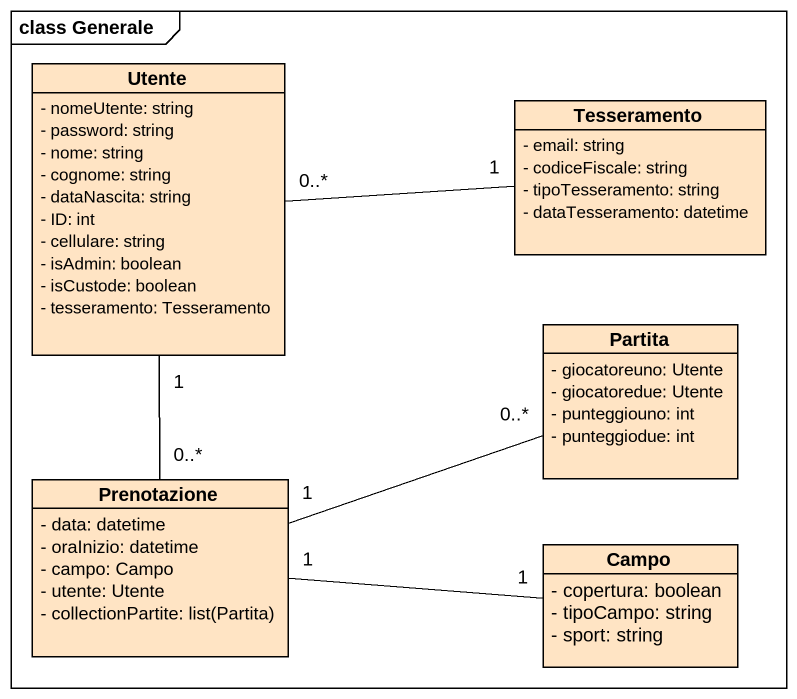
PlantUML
@startuml
mainframe class Generale
hide circle
hide empty members
skinparam classAttributeIconSize 0
class Utente #FFE4C4 {
  - nomeUtente: string
  - password: string
  - nome: string
  - cognome: string
  - dataNascita: string
  - ID: int
  - cellulare: string
  - isAdmin: boolean
  - isCustode: boolean
  - tesseramento: Tesseramento
}
class Tesseramento #FFE4C4 {
  - email: string
  - codiceFiscale: string
  - tipoTesseramento: string
  - dataTesseramento: datetime
}
class Partita #FFE4C4 {
  - giocatoreuno: Utente
  - giocatoredue: Utente
  - punteggiouno: int
  - punteggiodue: int
}
class Prenotazione #FFE4C4 {
  - data: datetime
  - oraInizio: datetime
  - campo: Campo
  - utente: Utente
  {field} - collectionPartite: list(Partita)
}
class Campo #FFE4C4 {
  - copertura: boolean
  - tipoCampo: string
  - sport: string
}
Utente "0..*" -right- "1" Tesseramento
Prenotazione "0..*" -up- "1" Utente
Prenotazione "1" -right- "0..*" Partita
Prenotazione "1" -right- "1" Campo
@enduml
